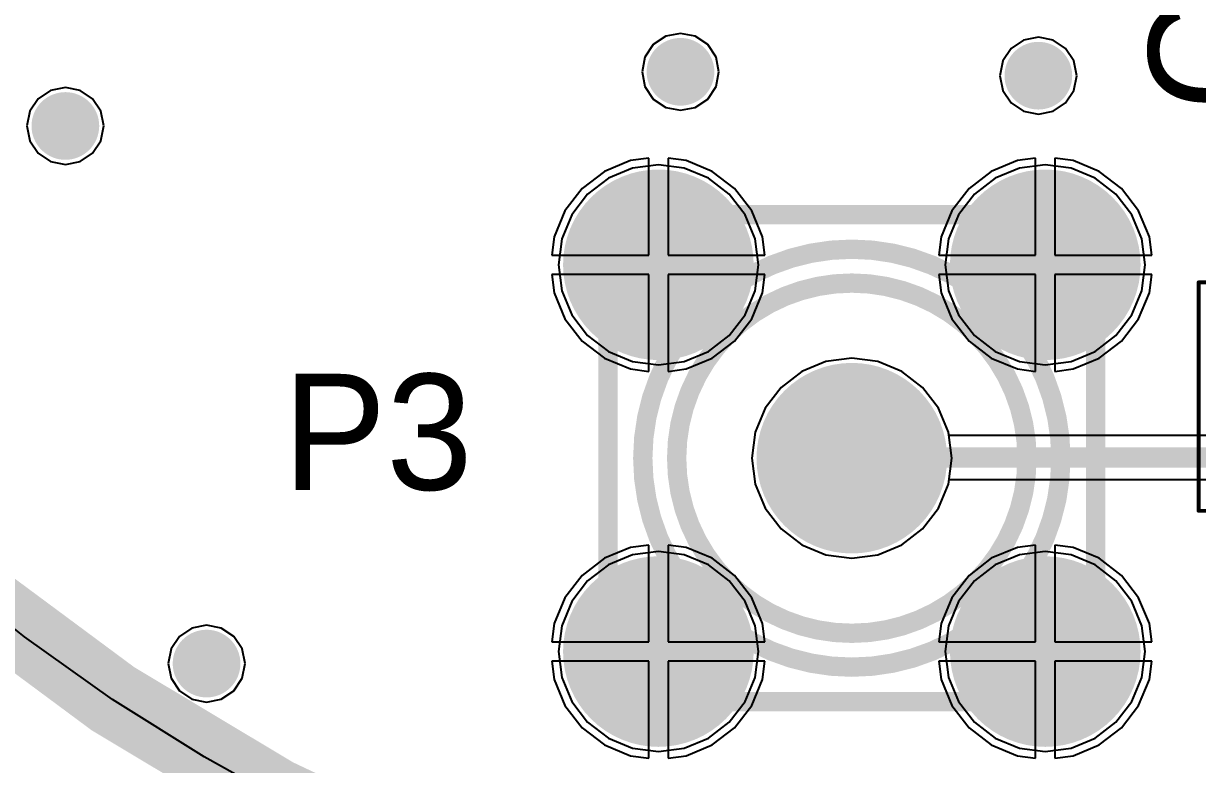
# Model space of a CAD drawing. Header units: millimetres. Extents: x 1.42 to 4.09, y 1.63 to 4.12.
# Drawn here: x 2.16 to 2.767, y 1.998 to 2.381 of the extents above; entities that cross this region are included whole.
import ezdxf

# ---------------------------------------------------------------- set-up
doc = ezdxf.new("R2010")
doc.units = ezdxf.units.MM
doc.header["$MEASUREMENT"] = 0
for name, color, linetype in [('BottomLayer', 5, 'Continuous'), ('BottomSolder', 6, 'Continuous'), ('Mechanical1', 6, 'Continuous'), ('Mechanical13', 56, 'Continuous'), ('Mechanical15', 56, 'Continuous'), ('Mechanical3', 76, 'Continuous'), ('MidLayer1', 16, 'Continuous'), ('MidLayer2', 76, 'Continuous'), ('MultiLayer', 9, 'Continuous'), ('PadHoleLayer', 156, 'Continuous'), ('TopLayer', 1, 'Continuous'), ('TopOverlay', 2, 'Continuous'), ('TopPaste', 8, 'Continuous'), ('TopSolder', 216, 'Continuous'), ('ViaHoleLayer', 16, 'Continuous')]:
    doc.layers.add(name, color=color, linetype=linetype)

# ---------------------------------------------------------------- blocks, each defined once
blk = doc.blocks.new('TE_SMA_TH_11')
at = {"layer": 'BottomLayer', "const_width": 0.04528}
for points in [[(-0.12264, 0.1, 1), (-0.07736, 0.1, 1)], [(0.07736, 0.1, 1), (0.12264, 0.1, 1)], [(-0.02264, 0, 1), (0.02264, 0, 1)], [(-0.12264, -0.1, 1), (-0.07736, -0.1, 1)], [(0.07736, -0.1, 1), (0.12264, -0.1, 1)]]:
    blk.add_lwpolyline(points, format="xyb", close=True, dxfattribs=at)
at = {"layer": 'BottomSolder', "const_width": 0.04928}
for points in [[(-0.12464, 0.1, 1), (-0.07536, 0.1, 1)], [(0.07536, 0.1, 1), (0.12464, 0.1, 1)], [(-0.02464, 0, 1), (0.02464, 0, 1)], [(-0.12464, -0.1, 1), (-0.07536, -0.1, 1)], [(0.07536, -0.1, 1), (0.12464, -0.1, 1)]]:
    blk.add_lwpolyline(points, format="xyb", close=True, dxfattribs=at)
at = {"layer": 'Mechanical13', "const_width": 0.01}
for points in [[(0.12598, 0.12598), (-0.12598, 0.12598)], [(-0.12598, 0.12598), (-0.12598, -0.12598)], [(0.12598, 0.12598), (0.12598, -0.12598)], [(0.12598, -0.12598), (-0.12598, -0.12598)]]:
    blk.add_lwpolyline(points, dxfattribs=at)
at = {"layer": 'Mechanical13'}
for points, const_width in [([(-0.12848, 0.12598, 1), (-0.12348, 0.12598, 1)], 0.005), ([(-0.12848, 0.12598, 1), (-0.12348, 0.12598, 1)], 0.005), ([(0.12348, 0.12598, 1), (0.12848, 0.12598, 1)], 0.005), ([(0.12348, 0.12598, 1), (0.12848, 0.12598, 1)], 0.005), ([(0.10807, 0, 1), (-0.10807, 0, 1)], 0.01), ([(0.09055, 0, 1), (-0.09055, 0, 1)], 0.01), ([(0.02559, 0, 1), (-0.02559, 0, 1)], 0.01), ([(-0.11057, 0, 1), (-0.10557, 0, 1)], 0.005), ([(-0.09305, 0, 1), (-0.08805, 0, 1)], 0.005), ([(-0.02809, 0, 1), (-0.02309, 0, 1)], 0.005), ([(0.02309, 0, 1), (0.02809, 0, 1)], 0.005), ([(0.08805, 0, 1), (0.09305, 0, 1)], 0.005), ([(0.10557, 0, 1), (0.11057, 0, 1)], 0.005), ([(-0.12848, -0.12598, 1), (-0.12348, -0.12598, 1)], 0.005), ([(-0.12848, -0.12598, 1), (-0.12348, -0.12598, 1)], 0.005), ([(0.12348, -0.12598, 1), (0.12848, -0.12598, 1)], 0.005), ([(0.12348, -0.12598, 1), (0.12848, -0.12598, 1)], 0.005)]:
    blk.add_lwpolyline(points, format="xyb", close=True, dxfattribs=dict(at, const_width=const_width))
at = {"layer": 'MidLayer1', "const_width": 0.04528}
for points in [[(-0.12264, 0.1, 1), (-0.07736, 0.1, 1)], [(0.07736, 0.1, 1), (0.12264, 0.1, 1)], [(-0.02264, 0, 1), (0.02264, 0, 1)], [(-0.12264, -0.1, 1), (-0.07736, -0.1, 1)], [(0.07736, -0.1, 1), (0.12264, -0.1, 1)]]:
    blk.add_lwpolyline(points, format="xyb", close=True, dxfattribs=at)
at = {"layer": 'MidLayer2', "const_width": 0.04528}
for points in [[(-0.12264, 0.1, 1), (-0.07736, 0.1, 1)], [(0.07736, 0.1, 1), (0.12264, 0.1, 1)], [(-0.02264, 0, 1), (0.02264, 0, 1)], [(-0.12264, -0.1, 1), (-0.07736, -0.1, 1)], [(0.07736, -0.1, 1), (0.12264, -0.1, 1)]]:
    blk.add_lwpolyline(points, format="xyb", close=True, dxfattribs=at)
at = {"layer": 'MultiLayer', "const_width": 0.04528}
for points in [[(-0.12264, 0.1, 1), (-0.07736, 0.1, 1)], [(0.07736, 0.1, 1), (0.12264, 0.1, 1)], [(-0.02264, 0, 1), (0.02264, 0, 1)], [(-0.12264, -0.1, 1), (-0.07736, -0.1, 1)], [(0.07736, -0.1, 1), (0.12264, -0.1, 1)]]:
    blk.add_lwpolyline(points, format="xyb", close=True, dxfattribs=at)
at = {"layer": 'PadHoleLayer'}
for points, const_width in [([(-0.11575, 0.1, 1), (-0.08425, 0.1, 1)], 0.0315), ([(0.08425, 0.1, 1), (0.11575, 0.1, 1)], 0.0315), ([(-0.01476, 0, 1), (0.01476, 0, 1)], 0.02953), ([(-0.11575, -0.1, 1), (-0.08425, -0.1, 1)], 0.0315), ([(0.08425, -0.1, 1), (0.11575, -0.1, 1)], 0.0315)]:
    blk.add_lwpolyline(points, format="xyb", close=True, dxfattribs=dict(at, const_width=const_width))
at = {"layer": 'TopLayer', "const_width": 0.04528}
for points in [[(-0.12264, 0.1, 1), (-0.07736, 0.1, 1)], [(0.07736, 0.1, 1), (0.12264, 0.1, 1)], [(-0.02264, 0, 1), (0.02264, 0, 1)], [(-0.12264, -0.1, 1), (-0.07736, -0.1, 1)], [(0.07736, -0.1, 1), (0.12264, -0.1, 1)]]:
    blk.add_lwpolyline(points, format="xyb", close=True, dxfattribs=at)
at = {"layer": 'TopSolder', "const_width": 0.04928}
for points in [[(-0.12464, 0.1, 1), (-0.07536, 0.1, 1)], [(0.07536, 0.1, 1), (0.12464, 0.1, 1)], [(-0.02464, 0, 1), (0.02464, 0, 1)], [(-0.12464, -0.1, 1), (-0.07536, -0.1, 1)], [(0.07536, -0.1, 1), (0.12464, -0.1, 1)]]:
    blk.add_lwpolyline(points, format="xyb", close=True, dxfattribs=at)
blk = doc.blocks.new('CAPC0603_1608_100_N_17')
at = {"layer": 'Mechanical13', "const_width": 0.00394}
for points in [[(-0.03445, 0.0187), (0.03445, 0.0187)], [(-0.03445, 0.0187), (-0.03445, -0.0187)], [(0.03445, 0.0187), (0.03445, -0.0187)], [(-0.03445, -0.0187), (0.03445, -0.0187)]]:
    blk.add_lwpolyline(points, dxfattribs=at)
at = {"layer": 'Mechanical13', "const_width": 0.00197}
for points in [[(-0.03543, 0.0187, 1), (-0.03346, 0.0187, 1)], [(-0.03543, 0.0187, 1), (-0.03346, 0.0187, 1)], [(0.03346, 0.0187, 1), (0.03543, 0.0187, 1)], [(0.03346, 0.0187, 1), (0.03543, 0.0187, 1)], [(-0.03543, -0.0187, 1), (-0.03346, -0.0187, 1)], [(-0.03543, -0.0187, 1), (-0.03346, -0.0187, 1)], [(0.03346, -0.0187, 1), (0.03543, -0.0187, 1)], [(0.03346, -0.0187, 1), (0.03543, -0.0187, 1)]]:
    blk.add_lwpolyline(points, format="xyb", close=True, dxfattribs=at)
at = {"layer": 'Mechanical15', "const_width": 0.00197}
for points in [[(-0.05906, 0.02953), (0.05906, 0.02953)], [(-0.05906, 0.02953), (-0.05906, -0.02953)], [(0.05906, 0.02953), (0.05906, -0.02953)], [(0, 0.0187), (0, -0.0187)], [(-0.0187, 0), (0.0187, 0)], [(-0.05906, -0.02953), (0.05906, -0.02953)]]:
    blk.add_lwpolyline(points, dxfattribs=at)
at = {"layer": 'Mechanical15', "const_width": 0.000984}
for points in [[(-0.05955, 0.02953, 1), (-0.05856, 0.02953, 1)], [(-0.05955, 0.02953, 1), (-0.05856, 0.02953, 1)], [(0.05856, 0.02953, 1), (0.05955, 0.02953, 1)], [(0.05856, 0.02953, 1), (0.05955, 0.02953, 1)], [(-0.00049, 0.0187, 1), (0.00049, 0.0187, 1)], [(-0.01919, 0, 1), (-0.01821, 0, 1)], [(0.01821, 0, 1), (0.01919, 0, 1)], [(-0.00049, -0.0187, 1), (0.00049, -0.0187, 1)], [(-0.05955, -0.02953, 1), (-0.05856, -0.02953, 1)], [(-0.05955, -0.02953, 1), (-0.05856, -0.02953, 1)], [(0.05856, -0.02953, 1), (0.05955, -0.02953, 1)], [(0.05856, -0.02953, 1), (0.05955, -0.02953, 1)]]:
    blk.add_lwpolyline(points, format="xyb", close=True, dxfattribs=at)
at = {"layer": 'TopLayer'}
for points in [[(-0.01378, -0.01969), (-0.01378, 0.01969), (-0.04921, -0.01969), (-0.04921, 0.01969)], [(-0.00689, -0.02067), (0.00689, -0.02067), (-0.00689, 0.01969), (0.00689, 0.01969)], [(0.04921, -0.01969), (0.04921, 0.01969), (0.01378, -0.01969), (0.01378, 0.01969)]]:
    blk.add_solid(points, dxfattribs=at)
at = {"layer": 'TopPaste'}
for points in [[(-0.01378, -0.01969), (-0.01378, 0.01969), (-0.04921, -0.01969), (-0.04921, 0.01969)], [(0.04921, -0.01969), (0.04921, 0.01969), (0.01378, -0.01969), (0.01378, 0.01969)]]:
    blk.add_solid(points, dxfattribs=at)
at = {"layer": 'TopSolder'}
for points in [[(-0.00978, -0.02369), (-0.00978, 0.02369), (-0.05321, -0.02369), (-0.05321, 0.02369)], [(0.05321, -0.02369), (0.05321, 0.02369), (0.00978, -0.02369), (0.00978, 0.02369)]]:
    blk.add_solid(points, dxfattribs=at)

msp = doc.modelspace()

# ---------------------------------------------------------------- linework, layer by layer
at = {"layer": 'BottomLayer'}
for p, q in [((2.47414, 2.31006), (2.46069, 2.30449)), ((2.48357, 2.3113), (2.47414, 2.31006)), ((2.48357, 2.26121), (2.48357, 2.3113)), ((2.503, 2.31006), (2.49357, 2.3113)), ((2.49357, 2.3113), (2.49357, 2.26121)), ((2.51645, 2.30449), (2.503, 2.31006)), ((2.67414, 2.31006), (2.66069, 2.30449)), ((2.68357, 2.3113), (2.67414, 2.31006)), ((2.68357, 2.26121), (2.68357, 2.3113)), ((2.703, 2.31006), (2.69357, 2.3113)), ((2.69357, 2.3113), (2.69357, 2.26121)), ((2.71645, 2.30449), (2.703, 2.31006)), ((2.46069, 2.30449), (2.44915, 2.29563)), ((2.52799, 2.29563), (2.51645, 2.30449)), ((2.66069, 2.30449), (2.64915, 2.29563)), ((2.72799, 2.29563), (2.71645, 2.30449)), ((2.44915, 2.29563), (2.44029, 2.28408)), ((2.53685, 2.28408), (2.52799, 2.29563)), ((2.64915, 2.29563), (2.64029, 2.28408)), ((2.73685, 2.28408), (2.72799, 2.29563)), ((2.44029, 2.28408), (2.43472, 2.27064)), ((2.54242, 2.27064), (2.53685, 2.28408)), ((2.64029, 2.28408), (2.63472, 2.27064)), ((2.74242, 2.27064), (2.73685, 2.28408)), ((2.43472, 2.27064), (2.43348, 2.26121)), ((2.54366, 2.26121), (2.54242, 2.27064)), ((2.63472, 2.27064), (2.63348, 2.26121)), ((2.74366, 2.26121), (2.74242, 2.27064)), ((2.43348, 2.26121), (2.48357, 2.26121)), ((2.49357, 2.26121), (2.54366, 2.26121)), ((2.63348, 2.26121), (2.68357, 2.26121)), ((2.69357, 2.26121), (2.74366, 2.26121)), ((2.48357, 2.25121), (2.43348, 2.25121)), ((2.43348, 2.25121), (2.43472, 2.24178)), ((2.48357, 2.20111), (2.48357, 2.25121)), ((2.54366, 2.25121), (2.49357, 2.25121)), ((2.49357, 2.25121), (2.49357, 2.20111)), ((2.54242, 2.24178), (2.54366, 2.25121)), ((2.68357, 2.25121), (2.63348, 2.25121)), ((2.63348, 2.25121), (2.63472, 2.24178)), ((2.68357, 2.20111), (2.68357, 2.25121)), ((2.74366, 2.25121), (2.69357, 2.25121)), ((2.69357, 2.25121), (2.69357, 2.20111)), ((2.74242, 2.24178), (2.74366, 2.25121)), ((2.43472, 2.24178), (2.44029, 2.22833)), ((2.53685, 2.22833), (2.54242, 2.24178)), ((2.63472, 2.24178), (2.64029, 2.22833)), ((2.73685, 2.22833), (2.74242, 2.24178)), ((2.44029, 2.22833), (2.44915, 2.21678)), ((2.52799, 2.21678), (2.53685, 2.22833)), ((2.64029, 2.22833), (2.64915, 2.21678)), ((2.72799, 2.21678), (2.73685, 2.22833)), ((2.44915, 2.21678), (2.46069, 2.20792)), ((2.51645, 2.20792), (2.52799, 2.21678)), ((2.64915, 2.21678), (2.66069, 2.20792)), ((2.71645, 2.20792), (2.72799, 2.21678)), ((2.46069, 2.20792), (2.47414, 2.20235)), ((2.503, 2.20235), (2.51645, 2.20792)), ((2.57518, 2.20616), (2.56271, 2.20099)), ((2.58857, 2.20792), (2.57518, 2.20616)), ((2.60196, 2.20616), (2.58857, 2.20792)), ((2.61443, 2.20099), (2.60196, 2.20616)), ((2.66069, 2.20792), (2.67414, 2.20235)), ((2.703, 2.20235), (2.71645, 2.20792)), ((2.47414, 2.20235), (2.48357, 2.20111)), ((2.49357, 2.20111), (2.503, 2.20235)), ((2.56271, 2.20099), (2.552, 2.19278)), ((2.62514, 2.19278), (2.61443, 2.20099)), ((2.67414, 2.20235), (2.68357, 2.20111)), ((2.69357, 2.20111), (2.703, 2.20235)), ((2.552, 2.19278), (2.54378, 2.18206)), ((2.63336, 2.18206), (2.62514, 2.19278)), ((2.54378, 2.18206), (2.53861, 2.16959)), ((2.63853, 2.16959), (2.63336, 2.18206)), ((2.53861, 2.16959), (2.53685, 2.15621)), ((2.64029, 2.15621), (2.63853, 2.16959)), ((2.53685, 2.15621), (2.53861, 2.14282)), ((2.63853, 2.14282), (2.64029, 2.15621)), ((2.53861, 2.14282), (2.54378, 2.13035)), ((2.63336, 2.13035), (2.63853, 2.14282)), ((2.54378, 2.13035), (2.552, 2.11964)), ((2.62514, 2.11964), (2.63336, 2.13035)), ((2.552, 2.11964), (2.56271, 2.11142)), ((2.61443, 2.11142), (2.62514, 2.11964)), ((2.47414, 2.11006), (2.46069, 2.10449)), ((2.48357, 2.1113), (2.47414, 2.11006)), ((2.48357, 2.06121), (2.48357, 2.1113)), ((2.503, 2.11006), (2.49357, 2.1113)), ((2.49357, 2.1113), (2.49357, 2.06121)), ((2.51645, 2.10449), (2.503, 2.11006)), ((2.56271, 2.11142), (2.57518, 2.10625)), ((2.57518, 2.10625), (2.58857, 2.10449)), ((2.58857, 2.10449), (2.60196, 2.10625)), ((2.60196, 2.10625), (2.61443, 2.11142)), ((2.67414, 2.11006), (2.66069, 2.10449)), ((2.68357, 2.1113), (2.67414, 2.11006)), ((2.68357, 2.06121), (2.68357, 2.1113)), ((2.703, 2.11006), (2.69357, 2.1113)), ((2.69357, 2.1113), (2.69357, 2.06121)), ((2.71645, 2.10449), (2.703, 2.11006)), ((2.46069, 2.10449), (2.44915, 2.09563)), ((2.52799, 2.09563), (2.51645, 2.10449)), ((2.66069, 2.10449), (2.64915, 2.09563)), ((2.72799, 2.09563), (2.71645, 2.10449)), ((2.44915, 2.09563), (2.44029, 2.08408)), ((2.53685, 2.08408), (2.52799, 2.09563)), ((2.64915, 2.09563), (2.64029, 2.08408)), ((2.73685, 2.08408), (2.72799, 2.09563)), ((2.44029, 2.08408), (2.43472, 2.07064)), ((2.54242, 2.07064), (2.53685, 2.08408)), ((2.64029, 2.08408), (2.63472, 2.07064)), ((2.74242, 2.07064), (2.73685, 2.08408)), ((2.43472, 2.07064), (2.43348, 2.06121)), ((2.54366, 2.06121), (2.54242, 2.07064)), ((2.63472, 2.07064), (2.63348, 2.06121)), ((2.74366, 2.06121), (2.74242, 2.07064)), ((2.43348, 2.06121), (2.48357, 2.06121)), ((2.49357, 2.06121), (2.54366, 2.06121)), ((2.63348, 2.06121), (2.68357, 2.06121)), ((2.69357, 2.06121), (2.74366, 2.06121)), ((2.48357, 2.05121), (2.43348, 2.05121)), ((2.43348, 2.05121), (2.43472, 2.04178)), ((2.48357, 2.00111), (2.48357, 2.05121)), ((2.54366, 2.05121), (2.49357, 2.05121)), ((2.49357, 2.05121), (2.49357, 2.00111)), ((2.54242, 2.04178), (2.54366, 2.05121)), ((2.68357, 2.05121), (2.63348, 2.05121)), ((2.63348, 2.05121), (2.63472, 2.04178)), ((2.68357, 2.00111), (2.68357, 2.05121)), ((2.74366, 2.05121), (2.69357, 2.05121)), ((2.69357, 2.05121), (2.69357, 2.00111)), ((2.74242, 2.04178), (2.74366, 2.05121)), ((2.43472, 2.04178), (2.44029, 2.02833)), ((2.53685, 2.02833), (2.54242, 2.04178)), ((2.63472, 2.04178), (2.64029, 2.02833)), ((2.73685, 2.02833), (2.74242, 2.04178)), ((2.44029, 2.02833), (2.44915, 2.01678)), ((2.52799, 2.01678), (2.53685, 2.02833)), ((2.64029, 2.02833), (2.64915, 2.01678)), ((2.72799, 2.01678), (2.73685, 2.02833)), ((2.44915, 2.01678), (2.46069, 2.00792)), ((2.51645, 2.00792), (2.52799, 2.01678)), ((2.64915, 2.01678), (2.66069, 2.00792)), ((2.71645, 2.00792), (2.72799, 2.01678)), ((2.46069, 2.00792), (2.47414, 2.00235)), ((2.503, 2.00235), (2.51645, 2.00792)), ((2.66069, 2.00792), (2.67414, 2.00235)), ((2.703, 2.00235), (2.71645, 2.00792)), ((2.47414, 2.00235), (2.48357, 2.00111)), ((2.49357, 2.00111), (2.503, 2.00235)), ((2.67414, 2.00235), (2.68357, 2.00111)), ((2.69357, 2.00111), (2.703, 2.00235))]:
    msp.add_line(p, q, dxfattribs=at)
at = {"layer": 'BottomLayer', "const_width": 0.0135}
for points in [[(2.49325, 2.356, 1), (2.50675, 2.356, 1)], [(2.67825, 2.354, 1), (2.69175, 2.354, 1)], [(2.17525, 2.328, 1), (2.18875, 2.328, 1)], [(2.24825, 2.05, 1), (2.26175, 2.05, 1)]]:
    msp.add_lwpolyline(points, format="xyb", close=True, dxfattribs=at)
at = {"layer": 'BottomSolder', "const_width": 0.0175}
for points in [[(2.49125, 2.356, 1), (2.50875, 2.356, 1)], [(2.67625, 2.354, 1), (2.69375, 2.354, 1)], [(2.17325, 2.328, 1), (2.19075, 2.328, 1)], [(2.24625, 2.05, 1), (2.26375, 2.05, 1)]]:
    msp.add_lwpolyline(points, format="xyb", close=True, dxfattribs=at)
at = {"layer": 'Mechanical1', "const_width": 0.01}
msp.add_lwpolyline([(2.63007, 1.63656, -0.35351), (1.53656, 2.73007)], format="xyb", dxfattribs=at)
at = {"layer": 'Mechanical3', "const_width": 0.03937}
msp.add_lwpolyline([(3.75606, 2.86, 1), (1.76394, 2.86, 1)], format="xyb", close=True, dxfattribs=at)
at = {"layer": 'Mechanical3', "const_width": 0.01}
msp.add_lwpolyline([(2.63704, 1.7022, -0.35351), (1.6022, 2.73704)], format="xyb", dxfattribs=at)
at = {"layer": 'MidLayer1'}
for p, q in [((2.47414, 2.31006), (2.46069, 2.30449)), ((2.48357, 2.3113), (2.47414, 2.31006)), ((2.48357, 2.26121), (2.48357, 2.3113)), ((2.503, 2.31006), (2.49357, 2.3113)), ((2.49357, 2.3113), (2.49357, 2.26121)), ((2.51645, 2.30449), (2.503, 2.31006)), ((2.67414, 2.31006), (2.66069, 2.30449)), ((2.68357, 2.3113), (2.67414, 2.31006)), ((2.68357, 2.26121), (2.68357, 2.3113)), ((2.703, 2.31006), (2.69357, 2.3113)), ((2.69357, 2.3113), (2.69357, 2.26121)), ((2.71645, 2.30449), (2.703, 2.31006)), ((2.46069, 2.30449), (2.44915, 2.29563)), ((2.52799, 2.29563), (2.51645, 2.30449)), ((2.66069, 2.30449), (2.64915, 2.29563)), ((2.72799, 2.29563), (2.71645, 2.30449)), ((2.44915, 2.29563), (2.44029, 2.28408)), ((2.53685, 2.28408), (2.52799, 2.29563)), ((2.64915, 2.29563), (2.64029, 2.28408)), ((2.73685, 2.28408), (2.72799, 2.29563)), ((2.44029, 2.28408), (2.43472, 2.27064)), ((2.54242, 2.27064), (2.53685, 2.28408)), ((2.64029, 2.28408), (2.63472, 2.27064)), ((2.74242, 2.27064), (2.73685, 2.28408)), ((2.43472, 2.27064), (2.43348, 2.26121)), ((2.54366, 2.26121), (2.54242, 2.27064)), ((2.63472, 2.27064), (2.63348, 2.26121)), ((2.74366, 2.26121), (2.74242, 2.27064)), ((2.43348, 2.26121), (2.48357, 2.26121)), ((2.49357, 2.26121), (2.54366, 2.26121)), ((2.63348, 2.26121), (2.68357, 2.26121)), ((2.69357, 2.26121), (2.74366, 2.26121)), ((2.48357, 2.25121), (2.43348, 2.25121)), ((2.43348, 2.25121), (2.43472, 2.24178)), ((2.48357, 2.20111), (2.48357, 2.25121)), ((2.54366, 2.25121), (2.49357, 2.25121)), ((2.49357, 2.25121), (2.49357, 2.20111)), ((2.54242, 2.24178), (2.54366, 2.25121)), ((2.68357, 2.25121), (2.63348, 2.25121)), ((2.63348, 2.25121), (2.63472, 2.24178)), ((2.68357, 2.20111), (2.68357, 2.25121)), ((2.74366, 2.25121), (2.69357, 2.25121)), ((2.69357, 2.25121), (2.69357, 2.20111)), ((2.74242, 2.24178), (2.74366, 2.25121)), ((2.43472, 2.24178), (2.44029, 2.22833)), ((2.53685, 2.22833), (2.54242, 2.24178)), ((2.63472, 2.24178), (2.64029, 2.22833)), ((2.73685, 2.22833), (2.74242, 2.24178)), ((2.44029, 2.22833), (2.44915, 2.21678)), ((2.52799, 2.21678), (2.53685, 2.22833)), ((2.64029, 2.22833), (2.64915, 2.21678)), ((2.72799, 2.21678), (2.73685, 2.22833)), ((2.44915, 2.21678), (2.46069, 2.20792)), ((2.51645, 2.20792), (2.52799, 2.21678)), ((2.64915, 2.21678), (2.66069, 2.20792)), ((2.71645, 2.20792), (2.72799, 2.21678)), ((2.46069, 2.20792), (2.47414, 2.20235)), ((2.503, 2.20235), (2.51645, 2.20792)), ((2.57518, 2.20616), (2.56271, 2.20099)), ((2.58857, 2.20792), (2.57518, 2.20616)), ((2.60196, 2.20616), (2.58857, 2.20792)), ((2.61443, 2.20099), (2.60196, 2.20616)), ((2.66069, 2.20792), (2.67414, 2.20235)), ((2.703, 2.20235), (2.71645, 2.20792)), ((2.47414, 2.20235), (2.48357, 2.20111)), ((2.49357, 2.20111), (2.503, 2.20235)), ((2.56271, 2.20099), (2.552, 2.19278)), ((2.62514, 2.19278), (2.61443, 2.20099)), ((2.67414, 2.20235), (2.68357, 2.20111)), ((2.69357, 2.20111), (2.703, 2.20235)), ((2.552, 2.19278), (2.54378, 2.18206)), ((2.63336, 2.18206), (2.62514, 2.19278)), ((2.54378, 2.18206), (2.53861, 2.16959)), ((2.63853, 2.16959), (2.63336, 2.18206)), ((2.53861, 2.16959), (2.53685, 2.15621)), ((2.64029, 2.15621), (2.63853, 2.16959)), ((2.53685, 2.15621), (2.53861, 2.14282)), ((2.63853, 2.14282), (2.64029, 2.15621)), ((2.53861, 2.14282), (2.54378, 2.13035)), ((2.63336, 2.13035), (2.63853, 2.14282)), ((2.54378, 2.13035), (2.552, 2.11964)), ((2.62514, 2.11964), (2.63336, 2.13035)), ((2.552, 2.11964), (2.56271, 2.11142)), ((2.61443, 2.11142), (2.62514, 2.11964)), ((2.47414, 2.11006), (2.46069, 2.10449)), ((2.48357, 2.1113), (2.47414, 2.11006)), ((2.48357, 2.06121), (2.48357, 2.1113)), ((2.503, 2.11006), (2.49357, 2.1113)), ((2.49357, 2.1113), (2.49357, 2.06121)), ((2.51645, 2.10449), (2.503, 2.11006)), ((2.56271, 2.11142), (2.57518, 2.10625)), ((2.57518, 2.10625), (2.58857, 2.10449)), ((2.58857, 2.10449), (2.60196, 2.10625)), ((2.60196, 2.10625), (2.61443, 2.11142)), ((2.67414, 2.11006), (2.66069, 2.10449)), ((2.68357, 2.1113), (2.67414, 2.11006)), ((2.68357, 2.06121), (2.68357, 2.1113)), ((2.703, 2.11006), (2.69357, 2.1113)), ((2.69357, 2.1113), (2.69357, 2.06121)), ((2.71645, 2.10449), (2.703, 2.11006)), ((2.46069, 2.10449), (2.44915, 2.09563)), ((2.52799, 2.09563), (2.51645, 2.10449)), ((2.66069, 2.10449), (2.64915, 2.09563)), ((2.72799, 2.09563), (2.71645, 2.10449)), ((2.44915, 2.09563), (2.44029, 2.08408)), ((2.53685, 2.08408), (2.52799, 2.09563)), ((2.64915, 2.09563), (2.64029, 2.08408)), ((2.73685, 2.08408), (2.72799, 2.09563)), ((2.44029, 2.08408), (2.43472, 2.07064)), ((2.54242, 2.07064), (2.53685, 2.08408)), ((2.64029, 2.08408), (2.63472, 2.07064)), ((2.74242, 2.07064), (2.73685, 2.08408)), ((2.43472, 2.07064), (2.43348, 2.06121)), ((2.54366, 2.06121), (2.54242, 2.07064)), ((2.63472, 2.07064), (2.63348, 2.06121)), ((2.74366, 2.06121), (2.74242, 2.07064)), ((2.43348, 2.06121), (2.48357, 2.06121)), ((2.49357, 2.06121), (2.54366, 2.06121)), ((2.63348, 2.06121), (2.68357, 2.06121)), ((2.69357, 2.06121), (2.74366, 2.06121)), ((2.48357, 2.05121), (2.43348, 2.05121)), ((2.43348, 2.05121), (2.43472, 2.04178)), ((2.48357, 2.00111), (2.48357, 2.05121)), ((2.54366, 2.05121), (2.49357, 2.05121)), ((2.49357, 2.05121), (2.49357, 2.00111)), ((2.54242, 2.04178), (2.54366, 2.05121)), ((2.68357, 2.05121), (2.63348, 2.05121)), ((2.63348, 2.05121), (2.63472, 2.04178)), ((2.68357, 2.00111), (2.68357, 2.05121)), ((2.74366, 2.05121), (2.69357, 2.05121)), ((2.69357, 2.05121), (2.69357, 2.00111)), ((2.74242, 2.04178), (2.74366, 2.05121)), ((2.43472, 2.04178), (2.44029, 2.02833)), ((2.53685, 2.02833), (2.54242, 2.04178)), ((2.63472, 2.04178), (2.64029, 2.02833)), ((2.73685, 2.02833), (2.74242, 2.04178)), ((2.44029, 2.02833), (2.44915, 2.01678)), ((2.52799, 2.01678), (2.53685, 2.02833)), ((2.64029, 2.02833), (2.64915, 2.01678)), ((2.72799, 2.01678), (2.73685, 2.02833)), ((2.44915, 2.01678), (2.46069, 2.00792)), ((2.51645, 2.00792), (2.52799, 2.01678)), ((2.64915, 2.01678), (2.66069, 2.00792)), ((2.71645, 2.00792), (2.72799, 2.01678)), ((2.46069, 2.00792), (2.47414, 2.00235)), ((2.503, 2.00235), (2.51645, 2.00792)), ((2.66069, 2.00792), (2.67414, 2.00235)), ((2.703, 2.00235), (2.71645, 2.00792)), ((2.47414, 2.00235), (2.48357, 2.00111)), ((2.49357, 2.00111), (2.503, 2.00235)), ((2.67414, 2.00235), (2.68357, 2.00111)), ((2.69357, 2.00111), (2.703, 2.00235))]:
    msp.add_line(p, q, dxfattribs=at)
at = {"layer": 'MidLayer1', "const_width": 0.0135}
for points in [[(2.49325, 2.356, 1), (2.50675, 2.356, 1)], [(2.67825, 2.354, 1), (2.69175, 2.354, 1)], [(2.17525, 2.328, 1), (2.18875, 2.328, 1)], [(2.24825, 2.05, 1), (2.26175, 2.05, 1)]]:
    msp.add_lwpolyline(points, format="xyb", close=True, dxfattribs=at)
at = {"layer": 'MidLayer2'}
for p, q in [((2.49239, 2.37437), (2.48594, 2.37006)), ((2.5, 2.37588), (2.49239, 2.37437)), ((2.50761, 2.37437), (2.5, 2.37588)), ((2.51406, 2.37006), (2.50761, 2.37437)), ((2.685, 2.37388), (2.67739, 2.37237)), ((2.69261, 2.37237), (2.685, 2.37388)), ((2.48594, 2.37006), (2.48163, 2.36361)), ((2.51837, 2.36361), (2.51406, 2.37006)), ((2.67094, 2.36806), (2.66663, 2.36161)), ((2.67739, 2.37237), (2.67094, 2.36806)), ((2.69906, 2.36806), (2.69261, 2.37237)), ((2.70337, 2.36161), (2.69906, 2.36806)), ((2.48163, 2.36361), (2.48012, 2.356)), ((2.51988, 2.356), (2.51837, 2.36361)), ((2.66663, 2.36161), (2.66512, 2.354)), ((2.70488, 2.354), (2.70337, 2.36161)), ((2.48012, 2.356), (2.48163, 2.34839)), ((2.51837, 2.34839), (2.51988, 2.356)), ((2.66512, 2.354), (2.66663, 2.34639)), ((2.70337, 2.34639), (2.70488, 2.354)), ((2.17439, 2.34637), (2.16794, 2.34206)), ((2.182, 2.34788), (2.17439, 2.34637)), ((2.18961, 2.34637), (2.182, 2.34788)), ((2.19606, 2.34206), (2.18961, 2.34637)), ((2.48163, 2.34839), (2.48594, 2.34194)), ((2.51406, 2.34194), (2.51837, 2.34839)), ((2.66663, 2.34639), (2.67094, 2.33994)), ((2.69906, 2.33994), (2.70337, 2.34639)), ((2.16794, 2.34206), (2.16363, 2.33561)), ((2.20037, 2.33561), (2.19606, 2.34206)), ((2.48594, 2.34194), (2.49239, 2.33763)), ((2.49239, 2.33763), (2.5, 2.33612)), ((2.5, 2.33612), (2.50761, 2.33763)), ((2.50761, 2.33763), (2.51406, 2.34194)), ((2.67094, 2.33994), (2.67739, 2.33563)), ((2.69261, 2.33563), (2.69906, 2.33994)), ((2.16363, 2.33561), (2.16212, 2.328)), ((2.20188, 2.328), (2.20037, 2.33561)), ((2.67739, 2.33563), (2.685, 2.33412)), ((2.685, 2.33412), (2.69261, 2.33563)), ((2.16212, 2.328), (2.16363, 2.32039)), ((2.20037, 2.32039), (2.20188, 2.328)), ((2.16363, 2.32039), (2.16794, 2.31394)), ((2.19606, 2.31394), (2.20037, 2.32039)), ((2.16794, 2.31394), (2.17439, 2.30963)), ((2.18961, 2.30963), (2.19606, 2.31394)), ((2.17439, 2.30963), (2.182, 2.30812)), ((2.182, 2.30812), (2.18961, 2.30963)), ((2.48857, 2.30792), (2.47519, 2.30616)), ((2.50196, 2.30616), (2.48857, 2.30792)), ((2.68857, 2.30792), (2.67518, 2.30616)), ((2.70196, 2.30616), (2.68857, 2.30792)), ((2.46271, 2.30099), (2.452, 2.29278)), ((2.47519, 2.30616), (2.46271, 2.30099)), ((2.51443, 2.30099), (2.50196, 2.30616)), ((2.52514, 2.29278), (2.51443, 2.30099)), ((2.66271, 2.30099), (2.652, 2.29278)), ((2.67518, 2.30616), (2.66271, 2.30099)), ((2.71443, 2.30099), (2.70196, 2.30616)), ((2.72514, 2.29278), (2.71443, 2.30099)), ((2.452, 2.29278), (2.44378, 2.28206)), ((2.53336, 2.28206), (2.52514, 2.29278)), ((2.652, 2.29278), (2.64378, 2.28206)), ((2.73336, 2.28206), (2.72514, 2.29278)), ((2.44378, 2.28206), (2.43861, 2.26959)), ((2.53853, 2.26959), (2.53336, 2.28206)), ((2.64378, 2.28206), (2.63861, 2.26959)), ((2.73853, 2.26959), (2.73336, 2.28206)), ((2.43861, 2.26959), (2.43685, 2.25621)), ((2.54029, 2.25621), (2.53853, 2.26959)), ((2.63861, 2.26959), (2.63685, 2.25621)), ((2.74029, 2.25621), (2.73853, 2.26959)), ((2.43685, 2.25621), (2.43861, 2.24282)), ((2.53853, 2.24282), (2.54029, 2.25621)), ((2.63685, 2.25621), (2.63861, 2.24282)), ((2.73853, 2.24282), (2.74029, 2.25621)), ((2.43861, 2.24282), (2.44378, 2.23035)), ((2.53336, 2.23035), (2.53853, 2.24282)), ((2.63861, 2.24282), (2.64378, 2.23035)), ((2.73336, 2.23035), (2.73853, 2.24282)), ((2.44378, 2.23035), (2.452, 2.21964)), ((2.52514, 2.21964), (2.53336, 2.23035)), ((2.64378, 2.23035), (2.652, 2.21964)), ((2.72514, 2.21964), (2.73336, 2.23035)), ((2.452, 2.21964), (2.46271, 2.21142)), ((2.51443, 2.21142), (2.52514, 2.21964)), ((2.652, 2.21964), (2.66271, 2.21142)), ((2.71443, 2.21142), (2.72514, 2.21964)), ((2.46271, 2.21142), (2.47519, 2.20625)), ((2.50196, 2.20625), (2.51443, 2.21142)), ((2.66271, 2.21142), (2.67518, 2.20625)), ((2.70196, 2.20625), (2.71443, 2.21142)), ((2.47519, 2.20625), (2.48857, 2.20449)), ((2.48857, 2.20449), (2.50196, 2.20625)), ((2.57518, 2.20616), (2.56271, 2.20099)), ((2.58857, 2.20792), (2.57518, 2.20616)), ((2.60196, 2.20616), (2.58857, 2.20792)), ((2.61443, 2.20099), (2.60196, 2.20616)), ((2.67518, 2.20625), (2.68857, 2.20449)), ((2.68857, 2.20449), (2.70196, 2.20625)), ((2.56271, 2.20099), (2.552, 2.19278)), ((2.62514, 2.19278), (2.61443, 2.20099)), ((2.552, 2.19278), (2.54378, 2.18206)), ((2.63336, 2.18206), (2.62514, 2.19278)), ((2.54378, 2.18206), (2.53861, 2.16959)), ((2.63853, 2.16959), (2.63336, 2.18206)), ((2.53861, 2.16959), (2.53685, 2.15621)), ((2.64029, 2.15621), (2.63853, 2.16959)), ((2.53685, 2.15621), (2.53861, 2.14282)), ((2.63853, 2.14282), (2.64029, 2.15621)), ((2.53861, 2.14282), (2.54378, 2.13035)), ((2.63336, 2.13035), (2.63853, 2.14282)), ((2.54378, 2.13035), (2.552, 2.11964)), ((2.62514, 2.11964), (2.63336, 2.13035)), ((2.552, 2.11964), (2.56271, 2.11142)), ((2.61443, 2.11142), (2.62514, 2.11964)), ((2.47519, 2.10616), (2.46271, 2.10099)), ((2.48857, 2.10792), (2.47519, 2.10616)), ((2.50196, 2.10616), (2.48857, 2.10792)), ((2.51443, 2.10099), (2.50196, 2.10616)), ((2.56271, 2.11142), (2.57518, 2.10625)), ((2.57518, 2.10625), (2.58857, 2.10449)), ((2.58857, 2.10449), (2.60196, 2.10625)), ((2.60196, 2.10625), (2.61443, 2.11142)), ((2.67518, 2.10616), (2.66271, 2.10099)), ((2.68857, 2.10792), (2.67518, 2.10616)), ((2.70196, 2.10616), (2.68857, 2.10792)), ((2.71443, 2.10099), (2.70196, 2.10616)), ((2.46271, 2.10099), (2.452, 2.09278)), ((2.52514, 2.09278), (2.51443, 2.10099)), ((2.66271, 2.10099), (2.652, 2.09278)), ((2.72514, 2.09278), (2.71443, 2.10099)), ((2.452, 2.09278), (2.44378, 2.08206)), ((2.53336, 2.08206), (2.52514, 2.09278)), ((2.652, 2.09278), (2.64378, 2.08206)), ((2.73336, 2.08206), (2.72514, 2.09278)), ((2.44378, 2.08206), (2.43861, 2.06959)), ((2.53853, 2.06959), (2.53336, 2.08206)), ((2.64378, 2.08206), (2.63861, 2.06959)), ((2.73853, 2.06959), (2.73336, 2.08206)), ((2.255, 2.06988), (2.24739, 2.06837)), ((2.26261, 2.06837), (2.255, 2.06988)), ((2.24094, 2.06406), (2.23663, 2.05761)), ((2.24739, 2.06837), (2.24094, 2.06406)), ((2.26906, 2.06406), (2.26261, 2.06837)), ((2.27337, 2.05761), (2.26906, 2.06406)), ((2.43861, 2.06959), (2.43685, 2.05621)), ((2.54029, 2.05621), (2.53853, 2.06959)), ((2.63861, 2.06959), (2.63685, 2.05621)), ((2.74029, 2.05621), (2.73853, 2.06959)), ((2.23663, 2.05761), (2.23512, 2.05)), ((2.27488, 2.05), (2.27337, 2.05761)), ((2.43685, 2.05621), (2.43861, 2.04282)), ((2.53853, 2.04282), (2.54029, 2.05621)), ((2.63685, 2.05621), (2.63861, 2.04282)), ((2.73853, 2.04282), (2.74029, 2.05621)), ((2.23512, 2.05), (2.23663, 2.04239)), ((2.27337, 2.04239), (2.27488, 2.05)), ((2.23663, 2.04239), (2.24094, 2.03594)), ((2.26906, 2.03594), (2.27337, 2.04239)), ((2.43861, 2.04282), (2.44378, 2.03035)), ((2.53336, 2.03035), (2.53853, 2.04282)), ((2.63861, 2.04282), (2.64378, 2.03035)), ((2.73336, 2.03035), (2.73853, 2.04282)), ((2.24094, 2.03594), (2.24739, 2.03163)), ((2.26261, 2.03163), (2.26906, 2.03594)), ((2.24739, 2.03163), (2.255, 2.03012)), ((2.255, 2.03012), (2.26261, 2.03163)), ((2.44378, 2.03035), (2.452, 2.01964)), ((2.52514, 2.01964), (2.53336, 2.03035)), ((2.64378, 2.03035), (2.652, 2.01964)), ((2.72514, 2.01964), (2.73336, 2.03035)), ((2.452, 2.01964), (2.46271, 2.01142)), ((2.51443, 2.01142), (2.52514, 2.01964)), ((2.652, 2.01964), (2.66271, 2.01142)), ((2.71443, 2.01142), (2.72514, 2.01964)), ((2.46271, 2.01142), (2.47519, 2.00625)), ((2.50196, 2.00625), (2.51443, 2.01142)), ((2.66271, 2.01142), (2.67518, 2.00625)), ((2.70196, 2.00625), (2.71443, 2.01142)), ((2.47519, 2.00625), (2.48857, 2.00449)), ((2.48857, 2.00449), (2.50196, 2.00625)), ((2.67518, 2.00625), (2.68857, 2.00449)), ((2.68857, 2.00449), (2.70196, 2.00625))]:
    msp.add_line(p, q, dxfattribs=at)
at = {"layer": 'MidLayer2', "const_width": 0.0135}
for points in [[(2.49325, 2.356, 1), (2.50675, 2.356, 1)], [(2.67825, 2.354, 1), (2.69175, 2.354, 1)], [(2.17525, 2.328, 1), (2.18875, 2.328, 1)], [(2.24825, 2.05, 1), (2.26175, 2.05, 1)]]:
    msp.add_lwpolyline(points, format="xyb", close=True, dxfattribs=at)
at = {"layer": 'MultiLayer', "const_width": 0.0135}
for points in [[(2.49325, 2.356, 1), (2.50675, 2.356, 1)], [(2.67825, 2.354, 1), (2.69175, 2.354, 1)], [(2.17525, 2.328, 1), (2.18875, 2.328, 1)], [(2.24825, 2.05, 1), (2.26175, 2.05, 1)]]:
    msp.add_lwpolyline(points, format="xyb", close=True, dxfattribs=at)
at = {"layer": 'TopLayer'}
for p, q in [((2.47414, 2.31006), (2.46069, 2.30449)), ((2.48357, 2.3113), (2.47414, 2.31006)), ((2.48357, 2.26121), (2.48357, 2.3113)), ((2.503, 2.31006), (2.49357, 2.3113)), ((2.49357, 2.3113), (2.49357, 2.26121)), ((2.51645, 2.30449), (2.503, 2.31006)), ((2.67414, 2.31006), (2.66069, 2.30449)), ((2.68357, 2.3113), (2.67414, 2.31006)), ((2.68357, 2.26121), (2.68357, 2.3113)), ((2.703, 2.31006), (2.69357, 2.3113)), ((2.69357, 2.3113), (2.69357, 2.26121)), ((2.71645, 2.30449), (2.703, 2.31006)), ((2.46069, 2.30449), (2.44915, 2.29563)), ((2.52799, 2.29563), (2.51645, 2.30449)), ((2.66069, 2.30449), (2.64915, 2.29563)), ((2.72799, 2.29563), (2.71645, 2.30449)), ((2.44915, 2.29563), (2.44029, 2.28408)), ((2.53685, 2.28408), (2.52799, 2.29563)), ((2.64915, 2.29563), (2.64029, 2.28408)), ((2.73685, 2.28408), (2.72799, 2.29563)), ((2.44029, 2.28408), (2.43472, 2.27064)), ((2.54242, 2.27064), (2.53685, 2.28408)), ((2.64029, 2.28408), (2.63472, 2.27064)), ((2.74242, 2.27064), (2.73685, 2.28408)), ((2.43472, 2.27064), (2.43348, 2.26121)), ((2.54366, 2.26121), (2.54242, 2.27064)), ((2.63472, 2.27064), (2.63348, 2.26121)), ((2.74366, 2.26121), (2.74242, 2.27064)), ((2.43348, 2.26121), (2.48357, 2.26121)), ((2.49357, 2.26121), (2.54366, 2.26121)), ((2.63348, 2.26121), (2.68357, 2.26121)), ((2.69357, 2.26121), (2.74366, 2.26121)), ((2.48357, 2.25121), (2.43348, 2.25121)), ((2.43348, 2.25121), (2.43472, 2.24178)), ((2.48357, 2.20111), (2.48357, 2.25121)), ((2.54366, 2.25121), (2.49357, 2.25121)), ((2.49357, 2.25121), (2.49357, 2.20111)), ((2.54242, 2.24178), (2.54366, 2.25121)), ((2.68357, 2.25121), (2.63348, 2.25121)), ((2.63348, 2.25121), (2.63472, 2.24178)), ((2.68357, 2.20111), (2.68357, 2.25121)), ((2.74366, 2.25121), (2.69357, 2.25121)), ((2.69357, 2.25121), (2.69357, 2.20111)), ((2.74242, 2.24178), (2.74366, 2.25121)), ((2.43472, 2.24178), (2.44029, 2.22833)), ((2.53685, 2.22833), (2.54242, 2.24178)), ((2.63472, 2.24178), (2.64029, 2.22833)), ((2.73685, 2.22833), (2.74242, 2.24178)), ((2.44029, 2.22833), (2.44915, 2.21678)), ((2.52799, 2.21678), (2.53685, 2.22833)), ((2.64029, 2.22833), (2.64915, 2.21678)), ((2.72799, 2.21678), (2.73685, 2.22833)), ((2.44915, 2.21678), (2.46069, 2.20792)), ((2.51645, 2.20792), (2.52799, 2.21678)), ((2.64915, 2.21678), (2.66069, 2.20792)), ((2.71645, 2.20792), (2.72799, 2.21678)), ((2.46069, 2.20792), (2.47414, 2.20235)), ((2.503, 2.20235), (2.51645, 2.20792)), ((2.57518, 2.20616), (2.56271, 2.20099)), ((2.58857, 2.20792), (2.57518, 2.20616)), ((2.60196, 2.20616), (2.58857, 2.20792)), ((2.61443, 2.20099), (2.60196, 2.20616)), ((2.66069, 2.20792), (2.67414, 2.20235)), ((2.703, 2.20235), (2.71645, 2.20792)), ((2.47414, 2.20235), (2.48357, 2.20111)), ((2.49357, 2.20111), (2.503, 2.20235)), ((2.56271, 2.20099), (2.552, 2.19278)), ((2.62514, 2.19278), (2.61443, 2.20099)), ((2.67414, 2.20235), (2.68357, 2.20111)), ((2.69357, 2.20111), (2.703, 2.20235)), ((2.552, 2.19278), (2.54378, 2.18206)), ((2.63336, 2.18206), (2.62514, 2.19278)), ((2.54378, 2.18206), (2.53861, 2.16959)), ((2.63853, 2.16959), (2.63336, 2.18206)), ((2.53861, 2.16959), (2.53685, 2.15621)), ((2.63874, 2.16799), (2.63853, 2.16959)), ((2.77169, 2.16799), (2.63874, 2.16799)), ((2.53685, 2.15621), (2.53861, 2.14282)), ((2.53861, 2.14282), (2.54378, 2.13035)), ((2.63336, 2.13035), (2.63853, 2.14282)), ((2.63853, 2.14282), (2.63883, 2.14513)), ((2.63883, 2.14513), (2.77169, 2.14513)), ((2.54378, 2.13035), (2.552, 2.11964)), ((2.62514, 2.11964), (2.63336, 2.13035)), ((2.552, 2.11964), (2.56271, 2.11142)), ((2.61443, 2.11142), (2.62514, 2.11964)), ((2.47414, 2.11006), (2.46069, 2.10449)), ((2.48357, 2.1113), (2.47414, 2.11006)), ((2.48357, 2.06121), (2.48357, 2.1113)), ((2.503, 2.11006), (2.49357, 2.1113)), ((2.49357, 2.1113), (2.49357, 2.06121)), ((2.51645, 2.10449), (2.503, 2.11006)), ((2.56271, 2.11142), (2.57518, 2.10625)), ((2.57518, 2.10625), (2.58857, 2.10449)), ((2.58857, 2.10449), (2.60196, 2.10625)), ((2.60196, 2.10625), (2.61443, 2.11142)), ((2.67414, 2.11006), (2.66069, 2.10449)), ((2.68357, 2.1113), (2.67414, 2.11006)), ((2.68357, 2.06121), (2.68357, 2.1113)), ((2.703, 2.11006), (2.69357, 2.1113)), ((2.69357, 2.1113), (2.69357, 2.06121)), ((2.71645, 2.10449), (2.703, 2.11006)), ((2.46069, 2.10449), (2.44915, 2.09563)), ((2.52799, 2.09563), (2.51645, 2.10449)), ((2.66069, 2.10449), (2.64915, 2.09563)), ((2.72799, 2.09563), (2.71645, 2.10449)), ((2.16081, 2.06382), (2.11712, 2.09867)), ((2.44915, 2.09563), (2.44029, 2.08408)), ((2.53685, 2.08408), (2.52799, 2.09563)), ((2.64915, 2.09563), (2.64029, 2.08408)), ((2.73685, 2.08408), (2.72799, 2.09563)), ((2.44029, 2.08408), (2.43472, 2.07064)), ((2.54242, 2.07064), (2.53685, 2.08408)), ((2.64029, 2.08408), (2.63472, 2.07064)), ((2.74242, 2.07064), (2.73685, 2.08408)), ((2.43472, 2.07064), (2.43348, 2.06121)), ((2.54366, 2.06121), (2.54242, 2.07064)), ((2.63472, 2.07064), (2.63348, 2.06121)), ((2.74366, 2.06121), (2.74242, 2.07064)), ((2.2064, 2.03148), (2.16081, 2.06382)), ((2.43348, 2.06121), (2.48357, 2.06121)), ((2.49357, 2.06121), (2.54366, 2.06121)), ((2.63348, 2.06121), (2.68357, 2.06121)), ((2.69357, 2.06121), (2.74366, 2.06121)), ((2.48357, 2.05121), (2.43348, 2.05121)), ((2.43348, 2.05121), (2.43472, 2.04178)), ((2.48357, 2.00111), (2.48357, 2.05121)), ((2.54366, 2.05121), (2.49357, 2.05121)), ((2.49357, 2.05121), (2.49357, 2.00111)), ((2.54242, 2.04178), (2.54366, 2.05121)), ((2.68357, 2.05121), (2.63348, 2.05121)), ((2.63348, 2.05121), (2.63472, 2.04178)), ((2.68357, 2.00111), (2.68357, 2.05121)), ((2.74366, 2.05121), (2.69357, 2.05121)), ((2.69357, 2.05121), (2.69357, 2.00111)), ((2.74242, 2.04178), (2.74366, 2.05121)), ((2.43472, 2.04178), (2.44029, 2.02833)), ((2.53685, 2.02833), (2.54242, 2.04178)), ((2.63472, 2.04178), (2.64029, 2.02833)), ((2.73685, 2.02833), (2.74242, 2.04178)), ((2.25373, 2.00174), (2.2064, 2.03148)), ((2.44029, 2.02833), (2.44915, 2.01678)), ((2.52799, 2.01678), (2.53685, 2.02833)), ((2.64029, 2.02833), (2.64915, 2.01678)), ((2.72799, 2.01678), (2.73685, 2.02833)), ((2.44915, 2.01678), (2.46069, 2.00792)), ((2.51645, 2.00792), (2.52799, 2.01678)), ((2.64915, 2.01678), (2.66069, 2.00792)), ((2.71645, 2.00792), (2.72799, 2.01678)), ((2.46069, 2.00792), (2.47414, 2.00235)), ((2.503, 2.00235), (2.51645, 2.00792)), ((2.66069, 2.00792), (2.67414, 2.00235)), ((2.703, 2.00235), (2.71645, 2.00792)), ((2.30265, 1.9747), (2.25373, 2.00174)), ((2.47414, 2.00235), (2.48357, 2.00111)), ((2.49357, 2.00111), (2.503, 2.00235)), ((2.67414, 2.00235), (2.68357, 2.00111)), ((2.69357, 2.00111), (2.703, 2.00235))]:
    msp.add_line(p, q, dxfattribs=at)
for points, const_width in [([(2.49325, 2.356, 1), (2.50675, 2.356, 1)], 0.0135), ([(2.67825, 2.354, 1), (2.69175, 2.354, 1)], 0.0135), ([(2.17525, 2.328, 1), (2.18875, 2.328, 1)], 0.0135), ([(2.58632, 2.15656, 1), (2.59153, 2.15656, 1)], 0.00521), ([(2.58877, 2.13802, 1), (2.59399, 2.13802, 1)], 0.00522), ([(2.58796, 2.13721, 1), (2.59318, 2.13721, 1)], 0.00522), ([(2.24825, 2.05, 1), (2.26175, 2.05, 1)], 0.0135)]:
    msp.add_lwpolyline(points, format="xyb", close=True, dxfattribs=dict(at, const_width=const_width))
for points, const_width in [([(2.58893, 2.15656), (2.79737, 2.15656)], 0.01042), ([(2.59057, 2.13721), (2.59138, 2.13802)], 0.01043)]:
    msp.add_lwpolyline(points, dxfattribs=dict(at, const_width=const_width))
at = {"layer": 'ViaHoleLayer', "const_width": 0.0065}
for points in [[(2.49675, 2.356, 1), (2.50325, 2.356, 1)], [(2.68175, 2.354, 1), (2.68825, 2.354, 1)], [(2.17875, 2.328, 1), (2.18525, 2.328, 1)], [(2.25175, 2.05, 1), (2.25825, 2.05, 1)]]:
    msp.add_lwpolyline(points, format="xyb", close=True, dxfattribs=at)

# ---------------------------------------------------------------- block references
for name, p, rotation in [('TE_SMA_TH_11', (2.58857, 2.15621), 180), ('CAPC0603_1608_100_N_17', (2.79737, 2.18806), 90)]:
    msp.add_blockref(name, p, dxfattribs=dict(rotation=rotation))

# ---------------------------------------------------------------- texts
at = {"layer": 'TopOverlay'}
msp.add_text('C8', height=0.06, rotation=90, dxfattribs=at).set_placement((2.802, 2.336))
msp.add_text('P3', height=0.06, dxfattribs=at).set_placement((2.29442, 2.13983))

doc.saveas('drawing.dxf')
